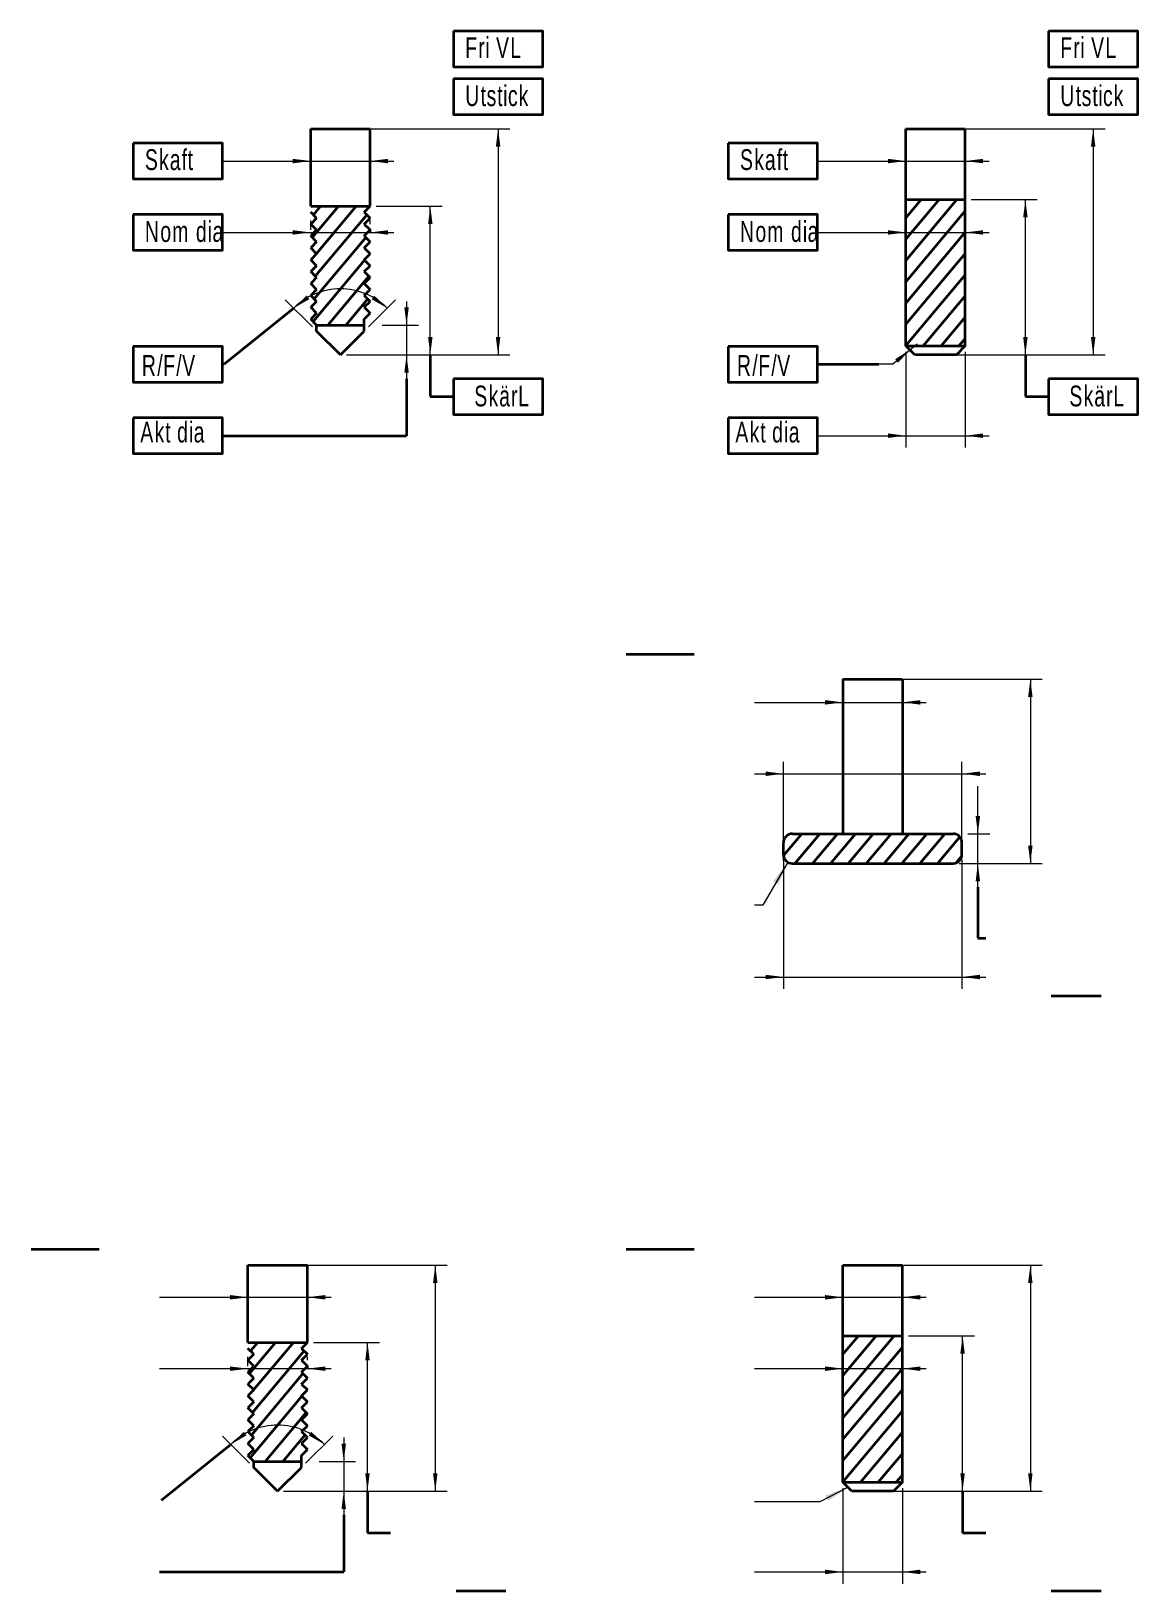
# Model space of a CAD drawing. Header units: millimetres. Extents: x -138 to 541, y -296 to -34.
# Drawn here: x -138.5 to 47.5, y -296 to -33.8 of the extents above; entities that cross this region are included whole.
import ezdxf

# ---------------------------------------------------------------- set-up
doc = ezdxf.new("R2010")
doc.units = ezdxf.units.MM
doc.layers.get('0').update_dxf_attribs({"lineweight": 35})
doc.layers.add('Dimension Layer', color=3, linetype='Continuous', lineweight=18)
doc.layers.add('Thick Solid Layer', color=7, linetype='Continuous', lineweight=35)
doc.styles.get("Standard").update_dxf_attribs({"font": '', "width": 0.667})
doc.styles.get('Standard').set_extended_font_data('arial')
doc.dimstyles.get("Standard").update_dxf_attribs({"dimtxt": 3.5, "dimasz": 4, "dimexe": 2, "dimexo": 0, "dimtad": 1, "dimdsep": 46, "dimtxsty": 'Standard', "dimblk": '_CAXARROW', "dimcen": 0, "dimdle": 8, "dimazin": 2, "dimtfac": 0.707107, "dimtdec": 3, "dimtmove": 2, "dimatfit": 3, "dimfxl": 1, "dimfrac": 2, "dimtolj": 1, "dimarcsym": 1})

# ---------------------------------------------------------------- blocks, each defined once
blk = doc.blocks.new('*X14')
at = {"layer": 'Dimension Layer'}
for points in [[(39.97, -50.26), (40.35, -53.26), (39.6, -53.26)], [(39.97, -88.26), (40.35, -85.26), (39.6, -85.26)]]:
    blk.add_hatch(color=0, dxfattribs=at).paths.add_polyline_path(points, flags=0)
at = {"layer": 'Dimension Layer', "color": 0}
for p, q in [((18.63, -50.26), (41.97, -50.26)), ((39.97, -50.26), (39.97, -88.26)), ((18.63, -88.26), (41.97, -88.26))]:
    blk.add_line(p, q, dxfattribs=at)
at = {"layer": 'Dimension Layer', "color": 0, "insert": (39.35, -55.07), "char_height": 3.5, "width": 7, "attachment_point": 5, "rotation": 90, "line_spacing_factor": 1.15057}
blk.add_mtext('\\T1.1; ', dxfattribs=at)
blk = doc.blocks.new('_CAXARROW')
blk.add_hatch(color=0).paths.add_polyline_path([(0, 0), (-1, 0.125), (-1, -0.125)], flags=0)
blk = doc.blocks.new('*X15')
at = {"layer": 'Dimension Layer'}
for points in [[(8.48, -55.67), (5.48, -55.3), (5.48, -56.05)], [(18.48, -55.67), (21.48, -55.3), (21.48, -56.05)]]:
    blk.add_hatch(color=0, dxfattribs=at).paths.add_polyline_path(points, flags=0)
at = {"layer": 'Dimension Layer', "color": 0}
for p, q in [((8.48, -59.36), (8.48, -53.67)), ((18.48, -59.36), (18.48, -53.67)), ((-6.36, -55.67), (22.48, -55.67))]:
    blk.add_line(p, q, dxfattribs=at)
at = {"layer": 'Dimension Layer', "color": 0, "insert": (-6.36, -55.05), "char_height": 3.5, "width": 7, "attachment_point": 5, "line_spacing_factor": 1.15057}
blk.add_mtext('\\T1.1; ', dxfattribs=at)
blk = doc.blocks.new('*X16')
at = {"layer": 'Dimension Layer'}
for points in [[(28.58, -62.14), (28.21, -65.14), (28.96, -65.14)], [(28.58, -88.26), (28.21, -85.26), (28.96, -85.26)]]:
    blk.add_hatch(color=0, dxfattribs=at).paths.add_polyline_path(points, flags=0)
at = {"layer": 'Dimension Layer', "color": 0}
for p, q in [((19.48, -62.14), (30.58, -62.14)), ((28.58, -88.26), (28.58, -62.14)), ((14.48, -88.26), (30.58, -88.26))]:
    blk.add_line(p, q, dxfattribs=at)
at = {"layer": 'Dimension Layer', "color": 0, "insert": (27.96, -75.2), "char_height": 3.5, "width": 7, "attachment_point": 5, "rotation": 90, "line_spacing_factor": 1.15057}
blk.add_mtext('\\T1.1; ', dxfattribs=at)
blk = doc.blocks.new('*X17')
at = {"layer": 'Dimension Layer'}
for points in [[(8.48, -67.67), (5.48, -67.3), (5.48, -68.05)], [(18.48, -67.67), (21.48, -67.3), (21.48, -68.05)]]:
    blk.add_hatch(color=0, dxfattribs=at).paths.add_polyline_path(points, flags=0)
at = {"layer": 'Dimension Layer', "color": 0}
for p, q in [((-6.36, -67.67), (22.48, -67.67)), ((8.48, -73.19), (8.48, -65.67)), ((18.48, -73.19), (18.48, -65.67))]:
    blk.add_line(p, q, dxfattribs=at)
at = {"layer": 'Dimension Layer', "color": 0, "insert": (-6.36, -67.05), "char_height": 3.5, "width": 7, "attachment_point": 5, "line_spacing_factor": 1.15057}
blk.add_mtext('\\T1.1; ', dxfattribs=at)
blk = doc.blocks.new('*X18')
at = {"layer": 'Dimension Layer'}
for points in [[(8.48, -101.84), (5.48, -101.46), (5.48, -102.21)], [(18.48, -101.84), (21.48, -101.46), (21.48, -102.21)]]:
    blk.add_hatch(color=0, dxfattribs=at).paths.add_polyline_path(points, flags=0)
at = {"layer": 'Dimension Layer', "color": 0}
for p, q in [((8.48, -87.76), (8.48, -103.84)), ((18.48, -87.76), (18.48, -103.84)), ((-6.36, -101.84), (22.48, -101.84))]:
    blk.add_line(p, q, dxfattribs=at)
at = {"layer": 'Dimension Layer', "color": 0, "insert": (-6.36, -101.21), "char_height": 3.5, "width": 7, "attachment_point": 5, "line_spacing_factor": 1.15057}
blk.add_mtext('\\T1.1; ', dxfattribs=at)
blk = doc.blocks.new('*X19')
at = {"layer": 'Dimension Layer'}
blk.add_hatch(color=0, dxfattribs=at).paths.add_polyline_path([(9.24, -87.35), (6.7, -88.99), (7.18, -89.57)], flags=0)
at = {"layer": 'Dimension Layer', "color": 0}
for q in [(10.39, -86.39), (3.94, -89.84)]:
    blk.add_line((6.27, -89.84), q, dxfattribs=at)
blk = doc.blocks.new('*X20')
at = {"layer": 'Dimension Layer'}
for points in [[(-60.03, -50.26), (-59.65, -53.26), (-60.4, -53.26)], [(-60.03, -88.26), (-59.65, -85.26), (-60.4, -85.26)]]:
    blk.add_hatch(color=0, dxfattribs=at).paths.add_polyline_path(points, flags=0)
at = {"layer": 'Dimension Layer', "color": 0}
for p, q in [((-81.37, -50.26), (-58.03, -50.26)), ((-60.03, -50.26), (-60.03, -88.26)), ((-81.37, -88.26), (-58.03, -88.26))]:
    blk.add_line(p, q, dxfattribs=at)
at = {"layer": 'Dimension Layer', "color": 0, "insert": (-60.65, -55.07), "char_height": 3.5, "width": 7, "attachment_point": 5, "rotation": 90, "line_spacing_factor": 1.15057}
blk.add_mtext('\\T1.1; ', dxfattribs=at)
blk = doc.blocks.new('*X21')
at = {"layer": 'Dimension Layer'}
for points in [[(-91.52, -55.67), (-94.52, -55.3), (-94.52, -56.05)], [(-81.52, -55.67), (-78.52, -55.3), (-78.52, -56.05)]]:
    blk.add_hatch(color=0, dxfattribs=at).paths.add_polyline_path(points, flags=0)
at = {"layer": 'Dimension Layer', "color": 0}
for p, q in [((-91.52, -59.36), (-91.52, -53.67)), ((-81.52, -59.36), (-81.52, -53.67)), ((-106.36, -55.67), (-77.52, -55.67))]:
    blk.add_line(p, q, dxfattribs=at)
at = {"layer": 'Dimension Layer', "color": 0, "insert": (-106.36, -55.05), "char_height": 3.5, "width": 7, "attachment_point": 5, "line_spacing_factor": 1.15057}
blk.add_mtext('\\T1.1; ', dxfattribs=at)
blk = doc.blocks.new('*X22')
at = {"layer": 'Dimension Layer'}
for points in [[(-71.42, -63.26), (-71.79, -66.26), (-71.04, -66.26)], [(-71.42, -88.26), (-71.79, -85.26), (-71.04, -85.26)]]:
    blk.add_hatch(color=0, dxfattribs=at).paths.add_polyline_path(points, flags=0)
at = {"layer": 'Dimension Layer', "color": 0}
for p, q in [((-80.52, -63.26), (-69.42, -63.26)), ((-71.42, -88.26), (-71.42, -63.26)), ((-85.52, -88.26), (-69.42, -88.26))]:
    blk.add_line(p, q, dxfattribs=at)
at = {"layer": 'Dimension Layer', "color": 0, "insert": (-72.04, -75.76), "char_height": 3.5, "width": 7, "attachment_point": 5, "rotation": 90, "line_spacing_factor": 1.15057}
blk.add_mtext('\\T1.1; ', dxfattribs=at)
blk = doc.blocks.new('*X23')
at = {"layer": 'Dimension Layer'}
for points in [[(-94.37, -80.4), (-91.76, -78.89), (-92.17, -78.27)], [(-78.66, -80.4), (-81.27, -78.89), (-80.86, -78.27)]]:
    blk.add_hatch(color=0, dxfattribs=at).paths.add_polyline_path(points, flags=0)
at = {"layer": 'Dimension Layer', "color": 0}
for p, q in [((-91.22, -83.55), (-95.78, -78.99)), ((-81.81, -83.55), (-77.25, -78.99))]:
    blk.add_line(p, q, dxfattribs=at)
for start, end in [(90, 135), (45, 90)]:
    blk.add_arc((-86.52, -88.26), 11.11, start, end, dxfattribs=at)
at = {"layer": 'Dimension Layer', "color": 0, "insert": (-86.52, -77.15), "char_height": 3.5, "width": 7, "attachment_point": 5, "line_spacing_factor": 1.15057}
blk.add_mtext('\\T1.1; ', dxfattribs=at)
blk = doc.blocks.new('*X24')
at = {"layer": 'Dimension Layer'}
for points in [[(-91.52, -67.67), (-94.52, -67.3), (-94.52, -68.05)], [(-81.52, -67.67), (-78.52, -67.3), (-78.52, -68.05)]]:
    blk.add_hatch(color=0, dxfattribs=at).paths.add_polyline_path(points, flags=0)
at = {"layer": 'Dimension Layer', "color": 0}
for p, q in [((-106.36, -67.67), (-77.52, -67.67)), ((-91.52, -67.26), (-91.52, -65.67)), ((-81.52, -66.26), (-81.52, -65.67))]:
    blk.add_line(p, q, dxfattribs=at)
at = {"layer": 'Dimension Layer', "color": 0, "insert": (-106.36, -67.05), "char_height": 3.5, "width": 7, "attachment_point": 5, "line_spacing_factor": 1.15057}
blk.add_mtext('\\T1.1; ', dxfattribs=at)
blk = doc.blocks.new('*X25')
at = {"layer": 'Dimension Layer'}
for points in [[(-75.41, -83.26), (-75.03, -80.26), (-75.78, -80.26)], [(-75.41, -88.26), (-75.03, -91.26), (-75.78, -91.26)]]:
    blk.add_hatch(color=0, dxfattribs=at).paths.add_polyline_path(points, flags=0)
at = {"layer": 'Dimension Layer', "color": 0}
for p, q in [((-75.41, -79.26), (-75.41, -92.26)), ((-79.52, -83.26), (-73.41, -83.26)), ((-83.52, -88.26), (-73.41, -88.26))]:
    blk.add_line(p, q, dxfattribs=at)
at = {"layer": 'Dimension Layer', "color": 0, "insert": (-76.03, -85.76), "char_height": 3.5, "width": 7, "attachment_point": 5, "rotation": 90, "line_spacing_factor": 1.15057}
blk.add_mtext('\\T1.1; ', dxfattribs=at)
blk = doc.blocks.new('*X31')
at = {"layer": 'Dimension Layer'}
for points in [[(29.42, -142.75), (29.79, -145.75), (29.04, -145.75)], [(29.42, -173.75), (29.79, -170.75), (29.04, -170.75)]]:
    blk.add_hatch(color=0, dxfattribs=at).paths.add_polyline_path(points, flags=0)
at = {"layer": 'Dimension Layer', "color": 0}
for p, q in [((8.08, -142.75), (31.42, -142.75)), ((29.42, -142.75), (29.42, -173.75)), ((17.43, -173.75), (31.42, -173.75))]:
    blk.add_line(p, q, dxfattribs=at)
at = {"layer": 'Dimension Layer', "color": 0, "insert": (28.79, -146.06), "char_height": 3.5, "width": 7, "attachment_point": 5, "rotation": 90, "line_spacing_factor": 1.15057}
blk.add_mtext('\\T1.1; ', dxfattribs=at)
blk = doc.blocks.new('*X32')
at = {"layer": 'Dimension Layer'}
for points in [[(-2.07, -146.66), (-5.07, -146.29), (-5.07, -147.04)], [(7.93, -146.66), (10.93, -146.29), (10.93, -147.04)]]:
    blk.add_hatch(color=0, dxfattribs=at).paths.add_polyline_path(points, flags=0)
at = {"layer": 'Dimension Layer', "color": 0}
for p, q in [((-16.91, -146.66), (11.93, -146.66)), ((-2.07, -150.35), (-2.07, -144.66)), ((7.93, -150.35), (7.93, -144.66))]:
    blk.add_line(p, q, dxfattribs=at)
at = {"layer": 'Dimension Layer', "color": 0, "insert": (-16.91, -146.04), "char_height": 3.5, "width": 7, "attachment_point": 5, "line_spacing_factor": 1.15057}
blk.add_mtext('\\T1.1; ', dxfattribs=at)
blk = doc.blocks.new('*X33')
at = {"layer": 'Dimension Layer'}
for points in [[(20.6, -168.75), (20.22, -165.75), (20.97, -165.75)], [(20.6, -173.75), (20.22, -176.75), (20.97, -176.75)]]:
    blk.add_hatch(color=0, dxfattribs=at).paths.add_polyline_path(points, flags=0)
at = {"layer": 'Dimension Layer', "color": 0}
for p, q in [((20.6, -181.75), (20.6, -160.75)), ((18.93, -168.75), (22.6, -168.75)), ((17.43, -173.75), (22.6, -173.75))]:
    blk.add_line(p, q, dxfattribs=at)
at = {"layer": 'Dimension Layer', "color": 0, "insert": (19.97, -171.25), "char_height": 3.5, "width": 7, "attachment_point": 5, "rotation": 90, "line_spacing_factor": 1.15057}
blk.add_mtext('\\T1.1; ', dxfattribs=at)
blk = doc.blocks.new('*X34')
at = {"layer": 'Dimension Layer'}
for points in [[(-12.07, -158.66), (-15.07, -158.29), (-15.07, -159.04)], [(17.93, -158.66), (20.93, -158.29), (20.93, -159.04)]]:
    blk.add_hatch(color=0, dxfattribs=at).paths.add_polyline_path(points, flags=0)
at = {"layer": 'Dimension Layer', "color": 0}
for p, q in [((-12.07, -173.25), (-12.07, -156.66)), ((17.93, -173.25), (17.93, -156.66)), ((-16.91, -158.66), (21.93, -158.66))]:
    blk.add_line(p, q, dxfattribs=at)
at = {"layer": 'Dimension Layer', "color": 0, "insert": (-16.91, -158.04), "char_height": 3.5, "width": 7, "attachment_point": 5, "line_spacing_factor": 1.15057}
blk.add_mtext('\\T1.1; ', dxfattribs=at)
blk = doc.blocks.new('*X36')
at = {"layer": 'Dimension Layer'}
for points in [[(-12.07, -192.83), (-15.07, -192.45), (-15.07, -193.2)], [(17.93, -192.83), (20.93, -192.45), (20.93, -193.2)]]:
    blk.add_hatch(color=0, dxfattribs=at).paths.add_polyline_path(points, flags=0)
at = {"layer": 'Dimension Layer', "color": 0}
for p, q in [((-12.07, -173.25), (-12.07, -194.83)), ((17.93, -173.25), (17.93, -194.83)), ((-16.91, -192.83), (21.93, -192.83))]:
    blk.add_line(p, q, dxfattribs=at)
at = {"layer": 'Dimension Layer', "color": 0, "insert": (-16.91, -192.2), "char_height": 3.5, "width": 7, "attachment_point": 5, "line_spacing_factor": 1.15057}
blk.add_mtext('\\T1.1; ', dxfattribs=at)
blk = doc.blocks.new('*X70')
at = {"layer": 'Dimension Layer'}
for points in [[(29.42, -241.25), (29.79, -244.25), (29.04, -244.25)], [(29.42, -279.25), (29.79, -276.25), (29.04, -276.25)]]:
    blk.add_hatch(color=0, dxfattribs=at).paths.add_polyline_path(points, flags=0)
at = {"layer": 'Dimension Layer', "color": 0}
for p, q in [((8.08, -241.25), (31.42, -241.25)), ((29.42, -241.25), (29.42, -279.25)), ((8.08, -279.25), (31.42, -279.25))]:
    blk.add_line(p, q, dxfattribs=at)
at = {"layer": 'Dimension Layer', "color": 0, "insert": (28.79, -246.06), "char_height": 3.5, "width": 7, "attachment_point": 5, "rotation": 90, "line_spacing_factor": 1.15057}
blk.add_mtext('\\T1.1; ', dxfattribs=at)
blk = doc.blocks.new('*X71')
at = {"layer": 'Dimension Layer'}
for points in [[(-2.07, -246.66), (-5.07, -246.29), (-5.07, -247.04)], [(7.93, -246.66), (10.93, -246.29), (10.93, -247.04)]]:
    blk.add_hatch(color=0, dxfattribs=at).paths.add_polyline_path(points, flags=0)
at = {"layer": 'Dimension Layer', "color": 0}
for p, q in [((-2.07, -250.35), (-2.07, -244.66)), ((7.93, -250.35), (7.93, -244.66)), ((-16.91, -246.66), (11.93, -246.66))]:
    blk.add_line(p, q, dxfattribs=at)
at = {"layer": 'Dimension Layer', "color": 0, "insert": (-16.91, -246.04), "char_height": 3.5, "width": 7, "attachment_point": 5, "line_spacing_factor": 1.15057}
blk.add_mtext('\\T1.1; ', dxfattribs=at)
blk = doc.blocks.new('*X72')
at = {"layer": 'Dimension Layer'}
for points in [[(18.03, -253.13), (17.65, -256.13), (18.4, -256.13)], [(18.03, -279.25), (17.65, -276.25), (18.4, -276.25)]]:
    blk.add_hatch(color=0, dxfattribs=at).paths.add_polyline_path(points, flags=0)
at = {"layer": 'Dimension Layer', "color": 0}
for p, q in [((8.93, -253.13), (20.03, -253.13)), ((18.03, -279.25), (18.03, -253.13)), ((3.93, -279.25), (20.03, -279.25))]:
    blk.add_line(p, q, dxfattribs=at)
at = {"layer": 'Dimension Layer', "color": 0, "insert": (17.4, -266.19), "char_height": 3.5, "width": 7, "attachment_point": 5, "rotation": 90, "line_spacing_factor": 1.15057}
blk.add_mtext('\\T1.1; ', dxfattribs=at)
blk = doc.blocks.new('*X73')
at = {"layer": 'Dimension Layer'}
for points in [[(-2.07, -258.66), (-5.07, -258.29), (-5.07, -259.04)], [(7.93, -258.66), (10.93, -258.29), (10.93, -259.04)]]:
    blk.add_hatch(color=0, dxfattribs=at).paths.add_polyline_path(points, flags=0)
at = {"layer": 'Dimension Layer', "color": 0}
for p, q in [((-2.07, -264.18), (-2.07, -256.66)), ((7.93, -264.18), (7.93, -256.66)), ((-16.91, -258.66), (11.93, -258.66))]:
    blk.add_line(p, q, dxfattribs=at)
at = {"layer": 'Dimension Layer', "color": 0, "insert": (-16.91, -258.04), "char_height": 3.5, "width": 7, "attachment_point": 5, "line_spacing_factor": 1.15057}
blk.add_mtext('\\T1.1; ', dxfattribs=at)
blk = doc.blocks.new('*X74')
at = {"layer": 'Dimension Layer'}
for points in [[(-2.07, -292.83), (-5.07, -292.45), (-5.07, -293.2)], [(7.93, -292.83), (10.93, -292.45), (10.93, -293.2)]]:
    blk.add_hatch(color=0, dxfattribs=at).paths.add_polyline_path(points, flags=0)
at = {"layer": 'Dimension Layer', "color": 0}
for p, q in [((-2.07, -278.75), (-2.07, -294.83)), ((7.93, -278.75), (7.93, -294.83)), ((-16.91, -292.83), (11.93, -292.83))]:
    blk.add_line(p, q, dxfattribs=at)
at = {"layer": 'Dimension Layer', "color": 0, "insert": (-16.91, -292.2), "char_height": 3.5, "width": 7, "attachment_point": 5, "line_spacing_factor": 1.15057}
blk.add_mtext('\\T1.1; ', dxfattribs=at)
blk = doc.blocks.new('*X75')
at = {"layer": 'Dimension Layer'}
for points in [[(-70.58, -241.25), (-70.21, -244.25), (-70.96, -244.25)], [(-70.58, -279.25), (-70.21, -276.25), (-70.96, -276.25)]]:
    blk.add_hatch(color=0, dxfattribs=at).paths.add_polyline_path(points, flags=0)
at = {"layer": 'Dimension Layer', "color": 0}
for p, q in [((-91.92, -241.25), (-68.58, -241.25)), ((-70.58, -241.25), (-70.58, -279.25)), ((-91.92, -279.25), (-68.58, -279.25))]:
    blk.add_line(p, q, dxfattribs=at)
at = {"layer": 'Dimension Layer', "color": 0, "insert": (-71.21, -246.06), "char_height": 3.5, "width": 7, "attachment_point": 5, "rotation": 90, "line_spacing_factor": 1.15057}
blk.add_mtext('\\T1.1; ', dxfattribs=at)
blk = doc.blocks.new('*X76')
at = {"layer": 'Dimension Layer'}
for points in [[(-102.07, -246.66), (-105.07, -246.29), (-105.07, -247.04)], [(-92.07, -246.66), (-89.07, -246.29), (-89.07, -247.04)]]:
    blk.add_hatch(color=0, dxfattribs=at).paths.add_polyline_path(points, flags=0)
at = {"layer": 'Dimension Layer', "color": 0}
for p, q in [((-102.07, -250.35), (-102.07, -244.66)), ((-92.07, -250.35), (-92.07, -244.66)), ((-116.91, -246.66), (-88.07, -246.66))]:
    blk.add_line(p, q, dxfattribs=at)
at = {"layer": 'Dimension Layer', "color": 0, "insert": (-116.91, -246.04), "char_height": 3.5, "width": 7, "attachment_point": 5, "line_spacing_factor": 1.15057}
blk.add_mtext('\\T1.1; ', dxfattribs=at)
blk = doc.blocks.new('*X77')
at = {"layer": 'Dimension Layer'}
for points in [[(-81.97, -254.25), (-82.35, -257.25), (-81.6, -257.25)], [(-81.97, -279.25), (-82.35, -276.25), (-81.6, -276.25)]]:
    blk.add_hatch(color=0, dxfattribs=at).paths.add_polyline_path(points, flags=0)
at = {"layer": 'Dimension Layer', "color": 0}
for p, q in [((-91.07, -254.25), (-79.97, -254.25)), ((-81.97, -279.25), (-81.97, -254.25)), ((-96.07, -279.25), (-79.97, -279.25))]:
    blk.add_line(p, q, dxfattribs=at)
at = {"layer": 'Dimension Layer', "color": 0, "insert": (-82.6, -266.75), "char_height": 3.5, "width": 7, "attachment_point": 5, "rotation": 90, "line_spacing_factor": 1.15057}
blk.add_mtext('\\T1.1; ', dxfattribs=at)
blk = doc.blocks.new('*X78')
at = {"layer": 'Dimension Layer'}
for points in [[(-104.93, -271.39), (-102.32, -269.88), (-102.73, -269.26)], [(-89.22, -271.39), (-91.83, -269.88), (-91.42, -269.26)]]:
    blk.add_hatch(color=0, dxfattribs=at).paths.add_polyline_path(points, flags=0)
at = {"layer": 'Dimension Layer', "color": 0}
for p, q in [((-101.78, -274.54), (-106.34, -269.98)), ((-92.37, -274.54), (-87.81, -269.98))]:
    blk.add_line(p, q, dxfattribs=at)
for start, end in [(90, 135), (45, 90)]:
    blk.add_arc((-97.07, -279.25), 11.11, start, end, dxfattribs=at)
at = {"layer": 'Dimension Layer', "color": 0, "insert": (-97.07, -268.14), "char_height": 3.5, "width": 7, "attachment_point": 5, "line_spacing_factor": 1.15057}
blk.add_mtext('\\T1.1; ', dxfattribs=at)
blk = doc.blocks.new('*X79')
at = {"layer": 'Dimension Layer'}
for points in [[(-102.07, -258.66), (-105.07, -258.29), (-105.07, -259.04)], [(-92.07, -258.66), (-89.07, -258.29), (-89.07, -259.04)]]:
    blk.add_hatch(color=0, dxfattribs=at).paths.add_polyline_path(points, flags=0)
at = {"layer": 'Dimension Layer', "color": 0}
for p, q in [((-102.07, -258.25), (-102.07, -256.66)), ((-92.07, -257.25), (-92.07, -256.66)), ((-116.91, -258.66), (-88.07, -258.66))]:
    blk.add_line(p, q, dxfattribs=at)
at = {"layer": 'Dimension Layer', "color": 0, "insert": (-116.91, -258.04), "char_height": 3.5, "width": 7, "attachment_point": 5, "line_spacing_factor": 1.15057}
blk.add_mtext('\\T1.1; ', dxfattribs=at)
blk = doc.blocks.new('*X80')
at = {"layer": 'Dimension Layer'}
for points in [[(-85.97, -274.25), (-85.59, -271.25), (-86.34, -271.25)], [(-85.97, -279.25), (-85.59, -282.25), (-86.34, -282.25)]]:
    blk.add_hatch(color=0, dxfattribs=at).paths.add_polyline_path(points, flags=0)
at = {"layer": 'Dimension Layer', "color": 0}
for p, q in [((-85.97, -270.25), (-85.97, -283.25)), ((-90.07, -274.25), (-83.97, -274.25)), ((-94.07, -279.25), (-83.97, -279.25))]:
    blk.add_line(p, q, dxfattribs=at)
at = {"layer": 'Dimension Layer', "color": 0, "insert": (-86.59, -276.75), "char_height": 3.5, "width": 7, "attachment_point": 5, "rotation": 90, "line_spacing_factor": 1.15057}
blk.add_mtext('\\T1.1; ', dxfattribs=at)
blk = doc.blocks.new('*X96')
at = {"layer": 'Dimension Layer', "linetype": 'Continuous'}
blk.add_hatch(color=0, dxfattribs=at).paths.add_polyline_path([(15.71, 2.44), (12.38, 0.16), (11.93, 1.05)], flags=0)
at = {"layer": 'Dimension Layer', "color": 0}
for p, q in [((10.99, 0), (0, 0)), ((15.71, 2.44), (10.99, 0))]:
    blk.add_line(p, q, dxfattribs=at)
blk = doc.blocks.new('*X99')
at = {"layer": 'Dimension Layer', "linetype": 'Continuous'}
blk.add_hatch(color=0, dxfattribs=at).paths.add_polyline_path([(5.56, 7.24), (4, 3.53), (3.13, 4.03)], flags=0)
at = {"layer": 'Dimension Layer', "color": 0}
for p, q in [((5.56, 7.24), (1.38, 0)), ((1.38, 0), (0, 0))]:
    blk.add_line(p, q, dxfattribs=at)

msp = doc.modelspace()

# ---------------------------------------------------------------- linework, layer by layer
at = {"layer": 'Thick Solid Layer'}
for p, q in [((-91.515, -50.258), (-81.515, -50.258)), ((-91.515, -63.258), (-91.515, -50.258)), ((-81.515, -63.258), (-81.515, -50.258)), ((8.485, -50.258), (18.485, -50.258)), ((8.485, -86.758), (8.485, -50.258)), ((18.485, -86.758), (18.485, -50.258)), ((17.08, -62.142), (8.485, -72.385)), ((14.08, -62.142), (8.485, -68.81)), ((11.08, -62.142), (8.485, -65.235)), ((8.598, -62.142), (18.598, -62.142)), ((-91.515, -63.258), (-81.515, -63.258)), ((-90.515, -65.258), (-91.515, -64.258)), ((-90.515, -65.258), (-91.515, -66.258)), ((-86.856, -63.258), (-91.263, -68.51)), ((-89.856, -63.258), (-91.07, -64.703)), ((-82.07, -64.703), (-90.738, -75.035)), ((-83.856, -63.258), (-90.545, -71.228)), ((-82.515, -64.258), (-81.515, -63.258)), ((-82.515, -64.258), (-81.515, -65.258)), ((-82.515, -66.258), (-81.515, -65.258)), ((18.485, -64.043), (8.485, -75.96)), ((-90.515, -67.258), (-91.515, -66.258)), ((-90.515, -67.258), (-91.515, -68.258)), ((-82.515, -66.258), (-81.515, -67.258)), ((-82.515, -68.258), (-81.515, -67.258)), ((-81.515, -67.618), (-81.515, -67.258)), ((18.485, -67.618), (8.485, -79.536)), ((-90.515, -69.258), (-91.515, -68.258)), ((-90.515, -69.258), (-91.515, -70.258)), ((-90.515, -71.258), (-91.515, -70.258)), ((-82.263, -68.51), (-90.932, -78.841)), ((-82.515, -68.258), (-81.515, -69.258)), ((-82.515, -70.258), (-81.515, -69.258)), ((-82.515, -70.258), (-81.515, -71.258)), ((-90.515, -71.258), (-91.515, -72.258)), ((-90.515, -73.258), (-91.515, -72.258)), ((-90.515, -73.258), (-91.515, -74.258)), ((-82.457, -72.316), (-91.126, -82.647)), ((-82.515, -72.258), (-81.515, -71.258)), ((-82.515, -72.258), (-81.515, -73.258)), ((-82.515, -74.258), (-81.515, -73.258)), ((18.485, -71.193), (8.485, -83.111)), ((-90.515, -75.258), (-91.515, -74.258)), ((-90.515, -75.258), (-91.515, -76.258)), ((-81.738, -75.035), (-88.638, -83.258)), ((-82.515, -74.258), (-81.515, -75.258)), ((-82.515, -76.258), (-81.515, -75.258)), ((18.485, -74.769), (8.485, -86.686)), ((-90.515, -77.258), (-91.515, -76.258)), ((-90.515, -77.258), (-91.515, -78.258)), ((-90.515, -79.258), (-91.515, -78.258)), ((-82.515, -76.258), (-81.515, -77.258)), ((-82.515, -78.258), (-81.515, -77.258)), ((-82.515, -78.258), (-81.515, -79.258)), ((18.485, -78.344), (11.425, -86.758)), ((-94.368, -80.405), (-106.063, -89.837)), ((-90.515, -79.258), (-91.515, -80.258)), ((-90.515, -81.258), (-91.515, -80.258)), ((-90.515, -81.258), (-91.515, -82.258)), ((-81.932, -78.841), (-85.638, -83.258)), ((-82.515, -80.258), (-81.515, -79.258)), ((-82.515, -80.258), (-81.515, -81.258)), ((-82.515, -82.258), (-81.515, -81.258)), ((-90.515, -83.258), (-91.515, -82.258)), ((-90.515, -84.258), (-90.515, -83.258)), ((-90.515, -83.258), (-82.515, -83.258)), ((-82.515, -84.258), (-82.515, -82.258)), ((18.485, -81.919), (14.425, -86.758)), ((-86.515, -88.258), (-90.515, -84.258)), ((-86.515, -88.258), (-82.515, -84.258)), ((18.485, -85.495), (17.425, -86.758)), ((-71.418, -88.258), (-71.418, -95.258)), ((9.985, -88.258), (8.485, -86.758)), ((8.485, -86.758), (18.485, -86.758)), ((16.985, -88.258), (9.985, -88.258)), ((18.485, -86.758), (16.985, -88.258)), ((28.582, -88.258), (28.582, -95.258)), ((-106.355, -89.837), (-106.063, -89.837)), ((-6.355, -89.837), (3.935, -89.837)), ((-75.408, -92.258), (-75.408, -101.837)), ((-71.418, -95.258), (-67.526, -95.258)), ((28.582, -95.258), (32.474, -95.258)), ((-106.355, -101.837), (-75.408, -101.837)), ((-27.073, -138.625), (-38.485, -138.625)), ((-2.073, -142.747), (7.927, -142.747)), ((-2.073, -142.747), (-2.073, -168.747)), ((7.927, -142.747), (7.927, -168.747)), ((-12.073, -172.247), (-12.073, -170.247)), ((-8.977, -168.747), (-12.062, -172.423)), ((-10.573, -168.747), (16.427, -168.747)), ((-5.977, -168.747), (-10.173, -173.747)), ((-2.977, -168.747), (-7.173, -173.747)), ((0.023, -168.747), (-4.173, -173.747)), ((3.023, -168.747), (-1.173, -173.747)), ((6.023, -168.747), (1.827, -173.747)), ((9.023, -168.747), (4.827, -173.747)), ((12.023, -168.747), (7.827, -173.747)), ((15.023, -168.747), (10.827, -173.747)), ((17.575, -169.281), (13.827, -173.747)), ((17.927, -172.247), (17.927, -170.247)), ((17.913, -172.453), (16.888, -173.674)), ((-10.573, -173.747), (16.427, -173.747)), ((20.597, -177.747), (20.597, -186.291)), ((20.597, -186.291), (21.917, -186.291)), ((32.927, -196.002), (41.297, -196.002)), ((-127.073, -238.625), (-138.485, -238.625)), ((-27.073, -238.625), (-38.485, -238.625)), ((-102.073, -241.247), (-92.073, -241.247)), ((-102.073, -254.247), (-102.073, -241.247)), ((-92.073, -254.247), (-92.073, -241.247)), ((-2.073, -241.247), (7.927, -241.247)), ((-2.073, -277.747), (-2.073, -241.247)), ((7.927, -277.747), (7.927, -241.247)), ((-102.073, -254.247), (-92.073, -254.247)), ((-97.414, -254.247), (-101.821, -259.499)), ((-100.414, -254.247), (-101.627, -255.692)), ((-94.414, -254.247), (-101.102, -262.217)), ((-93.073, -255.247), (-92.073, -254.247)), ((6.523, -253.131), (-2.073, -263.374)), ((3.523, -253.131), (-2.073, -259.799)), ((0.523, -253.131), (-2.073, -256.224)), ((-1.959, -253.131), (8.041, -253.131)), ((-101.073, -256.247), (-102.073, -255.247)), ((-101.073, -256.247), (-102.073, -257.247)), ((-92.627, -255.692), (-101.296, -266.024)), ((-93.073, -255.247), (-92.073, -256.247)), ((-93.073, -257.247), (-92.073, -256.247)), ((7.927, -255.032), (-2.073, -266.949)), ((-101.073, -258.247), (-102.073, -257.247)), ((-101.073, -258.247), (-102.073, -259.247)), ((-101.073, -260.247), (-102.073, -259.247)), ((-92.821, -259.499), (-101.49, -269.83)), ((-93.073, -257.247), (-92.073, -258.247)), ((-93.073, -259.247), (-92.073, -258.247)), ((-93.073, -259.247), (-92.073, -260.247)), ((-92.073, -258.607), (-92.073, -258.247)), ((7.927, -258.607), (-2.073, -270.525)), ((-101.073, -260.247), (-102.073, -261.247)), ((-101.073, -262.247), (-102.073, -261.247)), ((-93.073, -261.247), (-92.073, -260.247)), ((-93.073, -261.247), (-92.073, -262.247)), ((-101.073, -262.247), (-102.073, -263.247)), ((-101.073, -264.247), (-102.073, -263.247)), ((-101.073, -264.247), (-102.073, -265.247)), ((-93.014, -263.305), (-101.683, -273.636)), ((-93.073, -263.247), (-92.073, -262.247)), ((-93.073, -263.247), (-92.073, -264.247)), ((-93.073, -265.247), (-92.073, -264.247)), ((7.927, -262.182), (-2.073, -274.1)), ((-101.073, -266.247), (-102.073, -265.247)), ((-101.073, -266.247), (-102.073, -267.247)), ((-101.073, -268.247), (-102.073, -267.247)), ((-92.296, -266.024), (-99.196, -274.247)), ((-93.073, -265.247), (-92.073, -266.247)), ((-93.073, -267.247), (-92.073, -266.247)), ((-93.073, -267.247), (-92.073, -268.247)), ((7.927, -265.758), (-2.073, -277.675)), ((-101.073, -268.247), (-102.073, -269.247)), ((-101.073, -270.247), (-102.073, -269.247)), ((-92.49, -269.83), (-96.196, -274.247)), ((-93.073, -269.247), (-92.073, -268.247)), ((-93.073, -269.247), (-92.073, -270.247)), ((7.927, -269.333), (0.867, -277.747)), ((-104.925, -271.394), (-116.621, -280.826)), ((-101.073, -270.247), (-102.073, -271.247)), ((-101.073, -272.247), (-102.073, -271.247)), ((-101.073, -272.247), (-102.073, -273.247)), ((-93.073, -271.247), (-92.073, -270.247)), ((-93.073, -271.247), (-92.073, -272.247)), ((-93.073, -273.247), (-92.073, -272.247)), ((-101.073, -274.247), (-102.073, -273.247)), ((-101.073, -275.247), (-101.073, -274.247)), ((-101.073, -274.247), (-93.073, -274.247)), ((-97.073, -279.247), (-101.073, -275.247)), ((-97.073, -279.247), (-93.073, -275.247)), ((-93.073, -275.247), (-93.073, -273.247)), ((7.927, -272.908), (3.867, -277.747)), ((-0.573, -279.247), (-2.073, -277.747)), ((-2.073, -277.747), (7.927, -277.747)), ((7.927, -277.747), (6.427, -279.247)), ((7.927, -276.484), (6.867, -277.747)), ((-81.975, -279.247), (-81.975, -286.247)), ((6.427, -279.247), (-0.573, -279.247)), ((18.025, -279.247), (18.025, -286.247)), ((-85.966, -283.247), (-85.966, -292.826)), ((-81.975, -286.247), (-78.083, -286.247)), ((18.025, -286.247), (21.917, -286.247)), ((-116.913, -292.826), (-85.966, -292.826)), ((-67.073, -296.002), (-58.703, -296.002)), ((32.927, -296.002), (41.297, -296.002))]:
    msp.add_line(p, q, dxfattribs=at)
for points in [[(-67.526, -33.843), (-67.526, -39.843), (-52.526, -39.843), (-52.526, -33.843)], [(32.474, -33.843), (32.474, -39.843), (47.474, -39.843), (47.474, -33.843)], [(-67.526, -41.843), (-67.526, -47.843), (-52.526, -47.843), (-52.526, -41.843)], [(32.474, -41.843), (32.474, -47.843), (47.474, -47.843), (47.474, -41.843)], [(-121.355, -52.673), (-121.355, -58.673), (-106.355, -58.673), (-106.355, -52.673)], [(-21.355, -52.673), (-21.355, -58.673), (-6.355, -58.673), (-6.355, -52.673)], [(-121.355, -64.673), (-121.355, -70.673), (-106.355, -70.673), (-106.355, -64.673)], [(-21.355, -64.673), (-21.355, -70.673), (-6.355, -70.673), (-6.355, -64.673)], [(-121.355, -86.837), (-121.355, -92.837), (-106.355, -92.837), (-106.355, -86.837)], [(-21.355, -86.837), (-21.355, -92.837), (-6.355, -92.837), (-6.355, -86.837)], [(-67.526, -92.258), (-67.526, -98.258), (-52.526, -98.258), (-52.526, -92.258)], [(32.474, -92.258), (32.474, -98.258), (47.474, -98.258), (47.474, -92.258)], [(-121.355, -98.837), (-121.355, -104.837), (-106.355, -104.837), (-106.355, -98.837)], [(-21.355, -98.837), (-21.355, -104.837), (-6.355, -104.837), (-6.355, -98.837)]]:
    msp.add_lwpolyline(points, close=True, dxfattribs=at)
for centre, start, end in [((-10.573, -170.247), 90, 180), ((16.427, -170.247), 0, 90), ((-10.573, -172.247), 180, 270), ((16.427, -172.247), 270, 360)]:
    msp.add_arc(centre, 1.5, start, end, dxfattribs=at)

# ---------------------------------------------------------------- block references
at = {"layer": 'Dimension Layer'}
for name, p in [('*X99', (-16.913, -180.774)), ('*X96', (-16.931, -281.035))]:
    msp.add_blockref(name, p, dxfattribs=at)

# ---------------------------------------------------------------- texts
at = {"layer": 'Dimension Layer', "char_height": 3.5, "width": 22.23408, "attachment_point": 1, "line_spacing_factor": 1.15057}
for s, insert in [('\\T1.1;Fri VL', (-65.548, -34.857)), ('\\T1.1;Fri VL', (34.452, -34.857)), ('\\T1.1;Utstick', (-65.548, -42.934)), ('\\T1.1;Utstick', (34.452, -42.934)), ('\\T1.1;Skaft', (-119.377, -53.687)), ('\\T1.1;Skaft', (-19.377, -53.687)), ('\\T1.1;Nom dia', (-119.377, -65.764)), ('\\T1.1;Nom dia', (-19.377, -65.764)), ('\\T1.1;R/F/V', (-119.887, -88.28)), ('\\T1.1;R/F/V', (-19.887, -88.28)), ('\\T1.1;SkärL', (-64.026, -93.414)), ('\\T1.1;SkärL', (35.974, -93.414)), ('\\T1.1;Akt dia', (-120.151, -99.476)), ('\\T1.1;Akt dia', (-20.151, -99.476))]:
    msp.add_mtext(s, dxfattribs=dict(at, insert=insert))

# ---------------------------------------------------------------- dimensions: what is measured, and where the dimension line sits
at = {"layer": 'Dimension Layer'}
for base, p1, p2, angle, override, picture, middle in [((-60.026, -88.258), (-82.366, -50.258), (-82.366, -88.258), 270, {"dimscale": 1, "dimasz": 3, "dimexo": 1, "dimsah": 1, "dimtfill": 1}, '*X20', (-60.651, -55.073)), ((39.974, -88.258), (17.634, -50.258), (17.634, -88.258), 270, {"dimscale": 1, "dimasz": 3, "dimexo": 1, "dimsah": 1, "dimtfill": 1}, '*X14', (39.349, -55.073)), ((28.582, -62.142), (13.485, -88.258), (18.485, -62.142), 90, {"dimscale": 1, "dimasz": 3, "dimexo": 1, "dimsah": 1, "dimdle": 6, "dimtfill": 1}, '*X16', (27.957, -75.2)), ((-71.418, -63.258), (-86.515, -88.258), (-81.515, -63.258), 90, {"dimscale": 1, "dimasz": 3, "dimexo": 1, "dimsah": 1, "dimdle": 6, "dimtfill": 1}, '*X22', (-72.043, -75.758)), ((-75.408, -88.258), (-82.515, -83.258), (-86.515, -88.258), 270, {"dimscale": 1, "dimasz": 3, "dimexo": 3, "dimsah": 1, "dimdle": 6, "dimtfill": 1}, '*X25', (-76.033, -85.758)), ((29.417, -173.747), (7.077, -142.747), (16.427, -173.747), 270, {"dimscale": 1, "dimasz": 3, "dimexo": 1, "dimsah": 1, "dimtfill": 1}, '*X31', (28.792, -146.062)), ((17.927, -158.662), (-12.073, -174.247), (17.927, -174.247), 0, {"dimscale": 1, "dimasz": 3, "dimexo": 1, "dimsah": 1, "dimdle": 6, "dimtfill": 1}, '*X34', (-16.913, -158.037)), ((20.597, -168.747), (16.427, -173.747), (17.927, -168.747), 90, {"dimscale": 1, "dimasz": 3, "dimexo": 1, "dimsah": 1, "dimtfill": 1}, '*X33', (19.972, -171.247)), ((-70.583, -279.247), (-92.923, -241.247), (-92.923, -279.247), 270, {"dimscale": 1, "dimasz": 3, "dimexo": 1, "dimsah": 1, "dimtfill": 1}, '*X75', (-71.208, -246.062)), ((29.417, -279.247), (7.077, -241.247), (7.077, -279.247), 270, {"dimscale": 1, "dimasz": 3, "dimexo": 1, "dimsah": 1, "dimtfill": 1}, '*X70', (28.792, -246.062)), ((-92.073, -246.662), (-102.073, -253.346), (-92.073, -253.346), 0, {"dimscale": 1, "dimasz": 3, "dimexo": 3, "dimsah": 1, "dimdle": 6, "dimtfill": 1}, '*X76', (-116.913, -246.037)), ((7.927, -246.662), (-2.073, -253.346), (7.927, -253.346), 0, {"dimscale": 1, "dimasz": 3, "dimexo": 3, "dimsah": 1, "dimdle": 6, "dimtfill": 1}, '*X71', (-16.913, -246.037)), ((-81.975, -254.247), (-97.073, -279.247), (-92.073, -254.247), 90, {"dimscale": 1, "dimasz": 3, "dimexo": 1, "dimsah": 1, "dimdle": 6, "dimtfill": 1}, '*X77', (-82.6, -266.747)), ((18.025, -253.131), (2.927, -279.247), (7.927, -253.131), 90, {"dimscale": 1, "dimasz": 3, "dimexo": 1, "dimsah": 1, "dimdle": 6, "dimtfill": 1}, '*X72', (17.4, -266.189)), ((-85.966, -279.247), (-93.073, -274.247), (-97.073, -279.247), 270, {"dimscale": 1, "dimasz": 3, "dimexo": 3, "dimsah": 1, "dimdle": 6, "dimtfill": 1}, '*X80', (-86.591, -276.747))]:
    dim = msp.add_linear_dim(base=base, p1=p1, p2=p2, angle=angle, text=' ', dimstyle='Standard', override=override, dxfattribs=at)
    dim.commit()
    dim.dimension.update_dxf_attribs({"geometry": picture, "text_midpoint": middle, "dimtype": 160})
for base, p1, p2, override, picture, middle in [((-81.515, -55.673), (-91.515, -62.357), (-81.515, -62.357), {"dimscale": 1, "dimasz": 3, "dimexo": 3, "dimsah": 1, "dimdle": 6, "dimtfill": 1}, '*X21', (-106.355, -55.048)), ((18.485, -55.673), (8.485, -62.357), (18.485, -62.357), {"dimscale": 1, "dimasz": 3, "dimexo": 3, "dimsah": 1, "dimdle": 6, "dimtfill": 1}, '*X15', (-6.355, -55.048)), ((-81.515, -67.673), (-91.515, -70.258), (-81.515, -69.258), {"dimscale": 1, "dimasz": 3, "dimexo": 3, "dimsah": 1, "dimdle": 6, "dimtfill": 1}, '*X24', (-106.355, -67.048)), ((18.485, -67.673), (8.485, -76.193), (18.485, -76.193), {"dimscale": 1, "dimasz": 3, "dimexo": 3, "dimsah": 1, "dimdle": 6, "dimtfill": 1}, '*X17', (-6.355, -67.048)), ((18.485, -101.837), (8.485, -86.758), (18.485, -86.758), {"dimscale": 1, "dimasz": 3, "dimexo": 1, "dimsah": 1, "dimdle": 6, "dimtfill": 1}, '*X18', (-6.355, -101.212)), ((7.927, -146.662), (-2.073, -153.346), (7.927, -153.346), {"dimscale": 1, "dimasz": 3, "dimexo": 3, "dimsah": 1, "dimdle": 6, "dimtfill": 1}, '*X32', (-16.913, -146.037)), ((17.927, -192.826), (-12.073, -172.247), (17.927, -172.247), {"dimscale": 1, "dimasz": 3, "dimexo": 1, "dimsah": 1, "dimdle": 6, "dimtfill": 1}, '*X36', (-16.913, -192.201)), ((-92.073, -258.662), (-102.073, -261.247), (-92.073, -260.247), {"dimscale": 1, "dimasz": 3, "dimexo": 3, "dimsah": 1, "dimdle": 6, "dimtfill": 1}, '*X79', (-116.913, -258.037)), ((7.927, -258.662), (-2.073, -267.182), (7.927, -267.182), {"dimscale": 1, "dimasz": 3, "dimexo": 3, "dimsah": 1, "dimdle": 6, "dimtfill": 1}, '*X73', (-16.913, -258.037)), ((7.927, -292.826), (-2.073, -277.747), (7.927, -277.747), {"dimscale": 1, "dimasz": 3, "dimexo": 1, "dimsah": 1, "dimdle": 6, "dimtfill": 1}, '*X74', (-16.913, -292.201))]:
    dim = msp.add_linear_dim(base=base, p1=p1, p2=p2, text=' ', dimstyle='Standard', override=override, dxfattribs=at)
    dim.commit()
    dim.dimension.update_dxf_attribs({"geometry": picture, "text_midpoint": middle, "dimtype": 160})
for base, line1, line2, picture, middle in [((-86.515, -77.152), ((-86.515, -88.258), (-82.515, -84.258)), ((-86.515, -88.258), (-90.515, -84.258)), '*X23', (-86.515, -77.152)), ((-97.073, -268.141), ((-97.073, -279.247), (-93.073, -275.247)), ((-97.073, -279.247), (-101.073, -275.247)), '*X78', (-97.073, -268.141))]:
    dim = msp.add_angular_dim_2l(base=base, line1=line1, line2=line2, text=' ', dimstyle='Standard', override={"dimscale": 1, "dimasz": 3, "dimexo": 1, "dimgap": 0, "dimtad": 1, "dimtih": 0, "dimtoh": 0, "dimsah": 1, "dimtdec": 2, "dimtfill": 1}, dxfattribs=at)
    dim.commit()
    dim.dimension.update_dxf_attribs({"geometry": picture, "text_midpoint": middle, "dimtype": 162})
dim = msp.add_radius_dim(center=(10.388, -86.388), mpoint=(9.238, -87.351), text=' ', dimstyle='Standard', override={"dimscale": 1, "dimasz": 3, "dimexo": 1, "dimtih": 1, "dimtoh": 1, "dimpost": 'R<>', "dimsah": 1, "dimtfill": 1}, dxfattribs=at)
dim.commit()
dim.dimension.update_dxf_attribs({"geometry": '*X19', "text_midpoint": (3.935, -96.337), "dimtype": 164})

doc.saveas('drawing.dxf')
